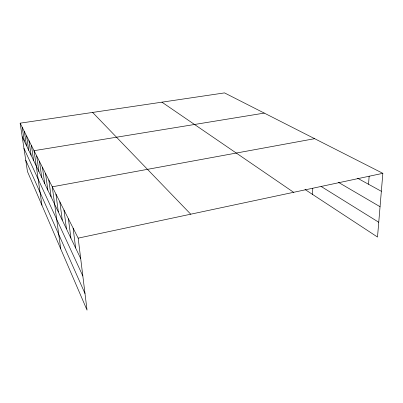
<?xml version="1.0" encoding="UTF-8"?>
<svg xmlns="http://www.w3.org/2000/svg" width="403" height="403" viewBox="0 0 403 403"><rect width="100%" height="100%" fill="white"/><g stroke="black" fill="none" stroke-linecap="round" stroke-linejoin="round"><path stroke-width="0.6" d="M312.547 194.417L312.778 188.231M368.544 184.262L369.153 176.116M20.15 123.172L78.177 238.138L87.033 310.103L27.459 171.547L20.15 123.172L224.511 92.897L382.85 173.325L377.51 237.04L305.011 189.475M78.177 238.138L382.85 173.325M314.652 138.682L52.269 186.811L60.722 248.913M264.277 113.097L34.038 150.682L41.932 205.198M357.547 178.222L381.344 191.294M338.253 182.247L380.054 206.704M321.025 186.388L378.749 222.26M161.925 102.171L293.631 192.302M92.625 112.437L190.73 214.195M22.195 136.703L80.691 258.55M23.958 148.375L82.837 275.984M25.752 160.223L84.993 293.51M22.205 127.242L24.276 141.035M26.603 135.952L28.729 150.314M24.351 131.494L26.452 145.569M28.961 140.627L31.117 155.286M31.434 145.528L33.62 160.505M36.693 155.941L38.935 171.572M39.484 161.477L41.756 177.446M42.426 167.3L44.723 183.632M48.803 179.94L51.161 197.037M45.529 173.446L47.856 190.151M55.946 194.09L58.354 212.023M59.846 201.812L62.279 220.194M63.991 210.028L66.45 228.884M68.409 218.784L70.888 238.133M73.129 228.133L75.628 248.001"/></g></svg>
